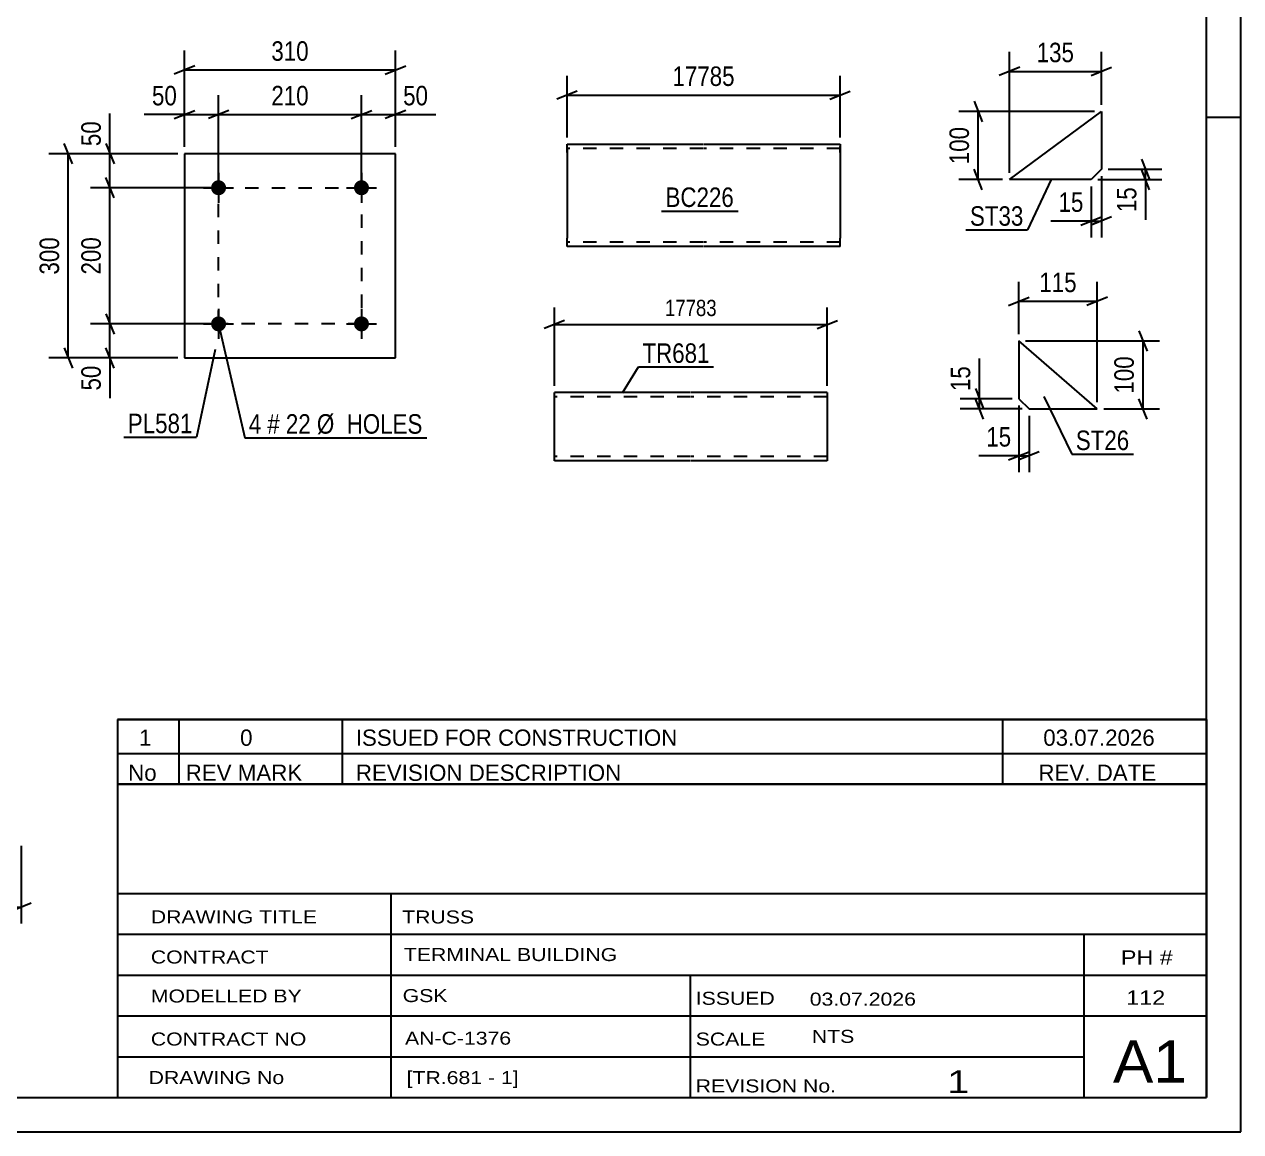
# Model space of a CAD drawing. Header units: millimetres. Extents: x 0 to 420, y 0 to 297.
# Drawn here: x 241.3 to 420, y 0 to 162.7 of the extents above; entities that cross this region are included whole.
import ezdxf

# ---------------------------------------------------------------- set-up
doc = ezdxf.new("R2010")
doc.units = ezdxf.units.MM
doc.linetypes.add('DXK_LINE_DOT2', pattern=[3.9198, 1.9599, -1.9599])
doc.styles.add('Arial Narrow', font='ARIALN.TTF', dxfattribs={"height": 0.2})

# ---------------------------------------------------------------- blocks, each defined once
blk = doc.blocks.new('Unknown-761523275-1113')
at = {"color": 5, "linetype": 'Continuous'}
for p, q in [((420, 0), (420, 297)), ((415, 5), (415, 292)), ((420, 149), (415, 149)), ((5, 5), (415, 5)), ((0, 0), (420, 0))]:
    blk.add_line(p, q, dxfattribs=at)
blk = doc.blocks.new('Unknown-761523275-17394')
at = {"color": 7, "linetype": 'Continuous'}
for p, q in [((255, 51.05), (255, 5)), ((255, 51.05), (415, 51.05)), ((415, 51), (415, 5)), ((255, 35), (415, 35)), ((295.14, 35), (295.14, 5)), ((255, 29), (415, 29)), ((397, 5.05), (397, 29.05)), ((255, 23), (415, 23)), ((339.14, 23), (339.14, 5)), ((255, 17), (415, 17)), ((255, 11), (397, 11)), ((255, 5), (415, 5))]:
    blk.add_line(p, q, dxfattribs=at)
at = {"color": 7, "style": 'Arial Narrow'}
for s, height, width, p in [('DRAWING TITLE', 1.9089, 1.425378, (259.88, 30.61)), ('TRUSS', 1.909, 1.425378, (296.81, 30.59)), ('TERMINAL BUILDING', 1.9089, 1.425378, (297.06, 25.07)), ('CONTRACT', 1.909, 1.425378, (259.88, 24.71)), ('MODELLED BY', 1.9089, 1.425378, (259.88, 18.98)), ('GSK', 1.909, 1.425378, (296.88, 19.04)), ('ISSUED', 1.909, 1.425378, (339.94, 18.64)), ('03.07.2026', 1.909, 1.425378, (356.69, 18.52)), ('CONTRACT NO', 1.9089, 1.425378, (259.88, 12.66)), ('AN-C-1376', 1.909, 1.425378, (297.23, 12.78)), ('SCALE', 1.909, 1.425378, (339.94, 12.65)), ('A1', 6.204, 1.25, (401.24, 7.2)), ('DRAWING No', 1.909, 1.425378, (259.56, 7)), ('[TR.681 - 1]', 1.9089, 1.425378, (297.46, 6.99)), ('1', 3.34, 1.5, (376.91, 5.68)), ('REVISION No.', 1.9089, 1.425378, (339.94, 5.77))]:
    blk.add_text(s, height=height, dxfattribs=dict(at, width=width)).set_placement(p)
at = {"color": 7, "linetype": 'Continuous', "style": 'Arial Narrow'}
for s, height, width, p in [('PH #', 2.1, 1.42538, (402.4, 24.55)), ('112', 2.1, 1.42538, (403.19, 18.65)), ('NTS', 1.909, 1.425378, (357, 13.05))]:
    blk.add_text(s, height=height, dxfattribs=dict(at, width=width)).set_placement(p)
blk = doc.blocks.new('Unknown-761523275-17395')
at = {"color": 7, "linetype": 'Continuous'}
for p, q in [((255, 60.55), (415, 60.55)), ((415, 60.55), (255, 60.55)), ((255, 60.55), (255, 55.55)), ((264, 60.55), (264, 55.55)), ((288, 60.55), (288, 55.55)), ((385, 60.55), (385, 55.55)), ((415, 60.55), (415, 55.55)), ((255, 55.55), (415, 55.55)), ((255, 55.55), (255, 51.05)), ((255, 55.55), (415, 55.55)), ((264, 55.55), (264, 51.05)), ((288, 55.55), (288, 51.05)), ((385, 55.55), (385, 51.05)), ((415, 55.55), (415, 51.05)), ((415, 51.05), (255, 51.05))]:
    blk.add_line(p, q, dxfattribs=at)
at = {"color": 7, "linetype": 'Continuous', "style": 'Arial Narrow'}
for s, height, width, p in [('1', 2.39, 1.196471, (258.16, 56.7)), ('0', 2.39, 1.196471, (273, 56.7)), ('ISSUED FOR CONSTRUCTION', 2.3861, 1.196471, (290, 56.7)), ('03.07.2026', 2.386, 1.196471, (391, 56.7)), ('No', 2.386, 1.2, (256.54, 51.55)), ('REV MARK', 2.386, 1.2, (265, 51.55)), ('REVISION DESCRIPTION', 2.3861, 1.2, (290, 51.55)), ('REV. DATE', 2.386, 1.2, (390.28, 51.55))]:
    blk.add_text(s, height=height, dxfattribs=dict(at, width=width)).set_placement(p)
blk = doc.blocks.new('Part-761523275-10767 - 10766')
at = {"color": 2, "linetype": 'Continuous'}
for p, q in [((321.04, 143.88), (321.04, 145.08)), ((321.04, 145.08), (341.04, 145.08)), ((341.14, 145.08), (361.14, 145.08)), ((361.14, 145.08), (361.14, 144.99)), ((361.14, 144.99), (361.14, 143.88)), ((321.04, 143.88), (321.04, 131.28)), ((361.14, 143.88), (361.14, 131.28)), ((321.04, 130.17), (321.04, 131.28)), ((361.14, 130.08), (361.14, 131.28)), ((321.04, 130.08), (321.04, 130.17)), ((341.04, 130.08), (321.04, 130.08)), ((361.14, 130.08), (341.14, 130.08))]:
    blk.add_line(p, q, dxfattribs=at)
at = {"color": 7, "linetype": 'DXK_LINE_DOT2'}
for p, q in [((341.04, 144.48), (321.04, 144.48)), ((321.04, 144.34), (321.04, 143.88)), ((361.14, 144.48), (341.14, 144.48)), ((361.14, 143.88), (361.14, 144.73)), ((321.04, 130.43), (321.04, 131.28)), ((321.04, 130.68), (321.04, 130.73)), ((321.04, 130.68), (321.04, 130.73)), ((341.04, 130.68), (321.04, 130.68)), ((361.14, 130.68), (341.14, 130.68)), ((361.14, 130.73), (361.14, 131.05)), ((361.14, 130.68), (361.14, 130.73)), ((321.04, 130.08), (321.04, 130.08))]:
    blk.add_line(p, q, dxfattribs=at)
blk = doc.blocks.new('Part-761523275-10821 - 10820')
at = {"color": 2, "linetype": 'Continuous'}
for p, q in [((386.03, 139.9), (399.53, 149.9)), ((399.53, 149.9), (399.53, 141.4)), ((399.53, 141.4), (398.03, 139.9)), ((398.03, 139.9), (386.03, 139.9))]:
    blk.add_line(p, q, dxfattribs=at)
blk = doc.blocks.new('Bolt-761523275-10924 - 10922')
at = {"linetype": 'Continuous'}
for points in [[(270.93, 118.69, -1), (268.73, 118.69, -1)], [(291.93, 118.69, -1), (289.73, 118.69, -1)]]:
    blk.add_hatch(color=1, dxfattribs=at).paths.add_polyline_path(points)
at = {"color": 1, "linetype": 'Continuous'}
for p, q in [((269.83, 120.89), (269.83, 116.49)), ((290.83, 120.89), (290.83, 116.49)), ((267.63, 118.69), (272.03, 118.69)), ((288.63, 118.69), (293.03, 118.69))]:
    blk.add_line(p, q, dxfattribs=at)
blk = doc.blocks.new('Part-761523275-10923 - 10922')
at = {"color": 2, "linetype": 'Continuous'}
for p, q in [((264.83, 143.69), (264.83, 113.69)), ((295.83, 143.69), (264.83, 143.69)), ((295.83, 113.69), (295.83, 143.69)), ((264.83, 113.69), (295.83, 113.69))]:
    blk.add_line(p, q, dxfattribs=at)
blk = doc.blocks.new('Bolt-761523275-10925 - 10922')
at = {"linetype": 'Continuous'}
for points in [[(270.93, 138.69, -1), (268.73, 138.69, -1)], [(291.93, 138.69, -1), (289.73, 138.69, -1)]]:
    blk.add_hatch(color=1, dxfattribs=at).paths.add_polyline_path(points)
at = {"color": 1, "linetype": 'Continuous'}
for p, q in [((269.83, 140.89), (269.83, 136.49)), ((290.83, 140.89), (290.83, 136.49)), ((267.63, 138.69), (272.03, 138.69)), ((288.63, 138.69), (293.03, 138.69))]:
    blk.add_line(p, q, dxfattribs=at)
blk = doc.blocks.new('Part-761523275-10958 - 10957')
at = {"color": 2, "linetype": 'Continuous'}
for p, q in [((339.17, 108.59), (319.17, 108.59)), ((319.17, 98.68), (319.17, 108.59)), ((359.27, 108.59), (339.27, 108.59)), ((359.27, 108.59), (359.27, 98.59)), ((319.17, 98.59), (319.17, 98.68)), ((339.17, 98.59), (319.17, 98.59)), ((359.27, 98.59), (339.27, 98.59))]:
    blk.add_line(p, q, dxfattribs=at)
at = {"color": 7, "linetype": 'DXK_LINE_DOT2'}
for p, q in [((339.17, 107.99), (319.17, 107.99)), ((359.27, 107.99), (339.27, 107.99)), ((359.27, 108.5), (359.27, 108.59)), ((319.17, 99.19), (319.17, 99.23)), ((339.17, 99.19), (319.17, 99.19)), ((359.27, 99.19), (339.27, 99.19)), ((359.27, 99.19), (359.27, 99.23))]:
    blk.add_line(p, q, dxfattribs=at)
blk = doc.blocks.new('Part-761523275-10975 - 10974')
at = {"color": 2, "linetype": 'Continuous'}
for p, q in [((387.41, 116.19), (387.41, 107.69)), ((398.91, 106.19), (387.41, 116.19)), ((387.41, 107.69), (388.91, 106.19)), ((388.91, 106.19), (398.91, 106.19))]:
    blk.add_line(p, q, dxfattribs=at)
blk = doc.blocks.new('Rectangle-761523275-16720 - 10922')
at = {"color": 1, "linetype": 'DXK_LINE_DOT2'}
blk.add_lwpolyline([(269.83, 138.69), (290.83, 138.69), (290.83, 118.69), (269.83, 118.69), (269.83, 138.69)], close=True, dxfattribs=at)
blk = doc.blocks.new('StraightDimension-761523275-11180 - 10766')
at = {"color": 7, "linetype": 'Continuous'}
for p, q in [((321.04, 146.08), (321.04, 155.15)), ((361.14, 146.08), (361.14, 155.15)), ((322.54, 152.9), (319.54, 151.7)), ((321.04, 152.3), (361.14, 152.3)), ((359.64, 151.7), (362.64, 152.9))]:
    blk.add_line(p, q, dxfattribs=at)
at = {"color": 0}
blk.add_wipeout([(346.26, 153.05), (346.26, 157.25), (335.92, 157.25), (335.92, 153.05)], dxfattribs=at)
at = {"color": 3, "style": 'Arial Narrow'}
blk.add_text('17785', height=2.863, dxfattribs=at).set_placement((336.52, 153.65))
blk = doc.blocks.new('StraightDimension-761523275-11286 - 10820')
at = {"color": 7, "linetype": 'Continuous'}
for p, q in [((399.53, 140.4), (399.53, 131.4)), ((398.03, 138.9), (398.03, 131.4)), ((396.53, 133.2), (399.53, 134.4)), ((401.03, 134.4), (398.03, 133.2)), ((398.03, 133.8), (399.53, 133.8))]:
    blk.add_line(p, q, dxfattribs=at)
at = {"color": 0}
blk.add_wipeout([(397.5, 134.55), (397.5, 138.75), (392.64, 138.75), (392.64, 134.55)], dxfattribs=at)
at = {"color": 7, "linetype": 'Continuous'}
blk.add_line((398.03, 133.8), (392.12, 133.8), dxfattribs=at)
blk.add_line((398.03, 133.8), (392.12, 133.8), dxfattribs=at)
at = {"color": 3, "style": 'Arial Narrow'}
blk.add_text('15', height=2.863, dxfattribs=at).set_placement((393.24, 135.15))
blk = doc.blocks.new('StraightDimension-761523275-11278 - 10820')
at = {"color": 7, "linetype": 'Continuous'}
for p, q in [((400.53, 141.4), (408.42, 141.4)), ((405.42, 142.9), (406.62, 139.9)), ((406.62, 138.4), (405.42, 141.4)), ((406.02, 139.9), (406.02, 141.4)), ((399.03, 139.9), (408.42, 139.9))]:
    blk.add_line(p, q, dxfattribs=at)
at = {"color": 0}
blk.add_wipeout([(405.27, 139.37), (401.07, 139.37), (401.07, 134.51), (405.27, 134.51)], dxfattribs=at)
at = {"color": 7, "linetype": 'Continuous'}
blk.add_line((406.02, 139.9), (406.02, 133.99), dxfattribs=at)
blk.add_line((406.02, 139.9), (406.02, 133.99), dxfattribs=at)
at = {"color": 3, "style": 'Arial Narrow'}
blk.add_text('15', height=2.863, rotation=90.0002, dxfattribs=at).set_placement((404.67, 135.11))
blk = doc.blocks.new('StraightDimension-761523275-11290 - 10820')
at = {"color": 7, "linetype": 'Continuous'}
for p, q in [((386.03, 140.9), (386.03, 158.64)), ((399.53, 150.9), (399.53, 158.64)), ((387.53, 156.39), (384.53, 155.19)), ((386.03, 155.79), (399.53, 155.79)), ((398.03, 155.19), (401.03, 156.39))]:
    blk.add_line(p, q, dxfattribs=at)
at = {"color": 0}
blk.add_wipeout([(396.12, 156.54), (396.12, 160.74), (389.43, 160.74), (389.43, 156.54)], dxfattribs=at)
at = {"color": 3, "style": 'Arial Narrow'}
blk.add_text('135', height=2.863, dxfattribs=at).set_placement((390.03, 157.14))
blk = doc.blocks.new('StraightDimension-761523275-11282 - 10820')
at = {"color": 7, "linetype": 'Continuous'}
for p, q in [((380.83, 151.4), (382.03, 148.4)), ((398.53, 149.9), (378.58, 149.9)), ((381.43, 139.9), (381.43, 149.9)), ((382.03, 138.4), (380.83, 141.4)), ((385.03, 139.9), (378.58, 139.9))]:
    blk.add_line(p, q, dxfattribs=at)
at = {"color": 0}
blk.add_wipeout([(380.68, 148.24), (376.48, 148.24), (376.48, 141.55), (380.68, 141.55)], dxfattribs=at)
at = {"color": 3, "style": 'Arial Narrow'}
blk.add_text('100', height=2.863, rotation=90.0002, dxfattribs=at).set_placement((380.08, 142.15))
blk = doc.blocks.new('StraightDimension-761523275-11306 - 10873')
at = {"color": 7, "linetype": 'Continuous'}
for p, q in [((200.72, 42), (200.72, 30.6)), ((240.82, 42), (240.82, 30.6)), ((202.22, 33.6), (199.22, 32.4)), ((200.72, 33), (240.82, 33)), ((239.32, 32.4), (242.32, 33.6))]:
    blk.add_line(p, q, dxfattribs=at)
at = {"color": 0}
blk.add_wipeout([(224.11, 33.75), (224.11, 37.95), (217.43, 37.95), (217.43, 33.75)], dxfattribs=at)
at = {"color": 3, "style": 'Arial Narrow'}
blk.add_text('436', height=2.863, dxfattribs=at).set_placement((218.03, 34.35))
blk = doc.blocks.new('StraightDimension-761523275-16622 - 10922')
at = {"color": 7, "linetype": 'Continuous'}
for p, q in [((290.83, 139.69), (290.83, 152.3)), ((295.83, 144.69), (295.83, 152.3)), ((289.33, 148.85), (292.33, 150.05)), ((290.83, 149.45), (295.83, 149.45)), ((297.33, 150.05), (294.33, 148.85))]:
    blk.add_line(p, q, dxfattribs=at)
at = {"color": 0}
blk.add_wipeout([(301.21, 150.2), (301.21, 154.4), (296.35, 154.4), (296.35, 150.2)], dxfattribs=at)
at = {"color": 7, "linetype": 'Continuous'}
blk.add_line((295.83, 149.45), (301.74, 149.45), dxfattribs=at)
blk.add_line((295.83, 149.45), (301.74, 149.45), dxfattribs=at)
at = {"color": 3, "style": 'Arial Narrow'}
blk.add_text('50', height=2.863, dxfattribs=at).set_placement((296.95, 150.8))
blk = doc.blocks.new('StraightDimension-761523275-11367 - 10922')
at = {"color": 7, "linetype": 'Continuous'}
for p, q in [((264.83, 144.69), (264.83, 158.85)), ((295.83, 144.69), (295.83, 158.85)), ((266.33, 156.6), (263.33, 155.4)), ((264.83, 156), (295.83, 156)), ((294.33, 155.4), (297.33, 156.6))]:
    blk.add_line(p, q, dxfattribs=at)
at = {"color": 0}
blk.add_wipeout([(283.67, 156.75), (283.67, 160.95), (276.99, 160.95), (276.99, 156.75)], dxfattribs=at)
at = {"color": 3, "style": 'Arial Narrow'}
blk.add_text('310', height=2.863, dxfattribs=at).set_placement((277.59, 157.35))
blk = doc.blocks.new('StraightDimension-761523275-11347 - 10922')
at = {"color": 7, "linetype": 'Continuous'}
for p, q in [((248.35, 142.19), (247.15, 145.19)), ((263.83, 143.69), (244.9, 143.69)), ((247.75, 113.69), (247.75, 143.69)), ((247.15, 115.19), (248.35, 112.19)), ((263.83, 113.69), (244.9, 113.69))]:
    blk.add_line(p, q, dxfattribs=at)
at = {"color": 0}
blk.add_wipeout([(247, 132.03), (242.8, 132.03), (242.8, 125.34), (247, 125.34)], dxfattribs=at)
at = {"color": 3, "style": 'Arial Narrow'}
blk.add_text('300', height=2.863, rotation=90.0002, dxfattribs=at).set_placement((246.4, 125.94))
blk = doc.blocks.new('StraightDimension-761523275-16623 - 10922')
at = {"color": 7, "linetype": 'Continuous'}
for p, q in [((269.83, 139.69), (269.83, 152.3)), ((290.83, 139.69), (290.83, 152.3)), ((271.33, 150.05), (268.33, 148.85)), ((269.83, 149.45), (290.83, 149.45)), ((289.33, 148.85), (292.33, 150.05))]:
    blk.add_line(p, q, dxfattribs=at)
at = {"color": 0}
blk.add_wipeout([(283.67, 150.2), (283.67, 154.4), (276.99, 154.4), (276.99, 150.2)], dxfattribs=at)
at = {"color": 3, "style": 'Arial Narrow'}
blk.add_text('210', height=2.863, dxfattribs=at).set_placement((277.59, 150.8))
blk = doc.blocks.new('StraightDimension-761523275-16624 - 10922')
at = {"color": 7, "linetype": 'Continuous'}
for p, q in [((264.83, 144.69), (264.83, 152.3)), ((269.83, 139.69), (269.83, 152.3)), ((263.33, 148.85), (266.33, 150.05)), ((264.83, 149.45), (269.83, 149.45)), ((271.33, 150.05), (268.33, 148.85))]:
    blk.add_line(p, q, dxfattribs=at)
at = {"color": 0}
blk.add_wipeout([(264.3, 150.2), (264.3, 154.4), (259.45, 154.4), (259.45, 150.2)], dxfattribs=at)
at = {"color": 7, "linetype": 'Continuous'}
blk.add_line((264.83, 149.45), (258.92, 149.45), dxfattribs=at)
blk.add_line((264.83, 149.45), (258.92, 149.45), dxfattribs=at)
at = {"color": 3, "style": 'Arial Narrow'}
blk.add_text('50', height=2.863, dxfattribs=at).set_placement((260.05, 150.8))
blk = doc.blocks.new('StraightDimension-761523275-16678 - 10922')
at = {"color": 7, "linetype": 'Continuous'}
for p, q in [((253.28, 145.19), (254.48, 142.19)), ((263.83, 143.69), (251.03, 143.69)), ((253.88, 138.69), (253.88, 143.69)), ((254.48, 137.19), (253.28, 140.19)), ((268.83, 138.69), (251.03, 138.69))]:
    blk.add_line(p, q, dxfattribs=at)
at = {"color": 0}
blk.add_wipeout([(253.13, 149.07), (248.93, 149.07), (248.93, 144.21), (253.13, 144.21)], dxfattribs=at)
at = {"color": 7, "linetype": 'Continuous'}
blk.add_line((253.88, 143.69), (253.88, 149.59), dxfattribs=at)
blk.add_line((253.88, 143.69), (253.88, 149.59), dxfattribs=at)
at = {"color": 3, "style": 'Arial Narrow'}
blk.add_text('50', height=2.863, rotation=90.0002, dxfattribs=at).set_placement((252.53, 144.81))
blk = doc.blocks.new('StraightDimension-761523275-16679 - 10922')
at = {"color": 7, "linetype": 'Continuous'}
for p, q in [((254.48, 137.19), (253.28, 140.19)), ((268.83, 138.69), (251.03, 138.69)), ((253.88, 118.69), (253.88, 138.69)), ((253.28, 120.19), (254.48, 117.19)), ((268.83, 118.69), (251.03, 118.69))]:
    blk.add_line(p, q, dxfattribs=at)
at = {"color": 0}
blk.add_wipeout([(253.13, 132.03), (248.93, 132.03), (248.93, 125.35), (253.13, 125.35)], dxfattribs=at)
at = {"color": 3, "style": 'Arial Narrow'}
blk.add_text('200', height=2.863, rotation=90.0002, dxfattribs=at).set_placement((252.53, 125.95))
blk = doc.blocks.new('StraightDimension-761523275-16680 - 10922')
at = {"color": 7, "linetype": 'Continuous'}
for p, q in [((253.28, 120.19), (254.48, 117.19)), ((268.83, 118.69), (251.03, 118.69)), ((253.88, 113.69), (253.88, 118.69)), ((254.48, 112.19), (253.28, 115.19)), ((263.83, 113.69), (251.03, 113.69))]:
    blk.add_line(p, q, dxfattribs=at)
at = {"color": 0}
blk.add_wipeout([(253.13, 113.16), (248.93, 113.16), (248.93, 108.3), (253.13, 108.3)], dxfattribs=at)
at = {"color": 7, "linetype": 'Continuous'}
blk.add_line((253.88, 113.69), (253.88, 107.78), dxfattribs=at)
blk.add_line((253.88, 113.69), (253.88, 107.78), dxfattribs=at)
at = {"color": 3, "style": 'Arial Narrow'}
blk.add_text('50', height=2.863, rotation=90.0002, dxfattribs=at).set_placement((252.53, 108.9))
blk = doc.blocks.new('StraightDimension-761523275-11371 - 10957')
at = {"color": 7, "linetype": 'Continuous'}
for p, q in [((319.17, 109.59), (319.17, 121.09)), ((359.27, 109.59), (359.27, 121.09)), ((320.67, 119.19), (317.67, 117.99)), ((319.17, 118.59), (359.27, 118.59)), ((357.77, 117.99), (360.77, 119.19))]:
    blk.add_line(p, q, dxfattribs=at)
at = {"color": 0}
blk.add_wipeout([(343.52, 119.34), (343.52, 122.84), (334.91, 122.84), (334.91, 119.34)], dxfattribs=at)
at = {"color": 96, "style": 'Arial Narrow'}
blk.add_text('17783', height=2.386, dxfattribs=at).set_placement((335.41, 119.84))
blk = doc.blocks.new('StraightDimension-761523275-11383 - 10974')
at = {"color": 7, "linetype": 'Continuous'}
for p, q in [((381.02, 109.19), (382.22, 106.19)), ((386.41, 107.69), (378.77, 107.69)), ((382.22, 104.69), (381.02, 107.69)), ((381.62, 106.19), (381.62, 107.69)), ((387.91, 106.19), (378.77, 106.19))]:
    blk.add_line(p, q, dxfattribs=at)
at = {"color": 0}
blk.add_wipeout([(380.87, 113.07), (376.67, 113.07), (376.67, 108.22), (380.87, 108.22)], dxfattribs=at)
at = {"color": 7, "linetype": 'Continuous'}
blk.add_line((381.62, 107.69), (381.62, 113.6), dxfattribs=at)
blk.add_line((381.62, 107.69), (381.62, 113.6), dxfattribs=at)
at = {"color": 3, "style": 'Arial Narrow'}
blk.add_text('15', height=2.863, rotation=90.0002, dxfattribs=at).set_placement((380.27, 108.82))
blk = doc.blocks.new('StraightDimension-761523275-11375 - 10974')
at = {"color": 7, "linetype": 'Continuous'}
for p, q in [((387.41, 106.69), (387.41, 96.91)), ((388.91, 105.19), (388.91, 96.91)), ((385.91, 98.71), (388.91, 99.91)), ((390.41, 99.91), (387.41, 98.71)), ((387.41, 99.31), (388.91, 99.31))]:
    blk.add_line(p, q, dxfattribs=at)
at = {"color": 0}
blk.add_wipeout([(386.89, 100.06), (386.89, 104.26), (382.03, 104.26), (382.03, 100.06)], dxfattribs=at)
at = {"color": 7, "linetype": 'Continuous'}
blk.add_line((387.41, 99.31), (381.51, 99.31), dxfattribs=at)
blk.add_line((387.41, 99.31), (381.51, 99.31), dxfattribs=at)
at = {"color": 3, "style": 'Arial Narrow'}
blk.add_text('15', height=2.863, dxfattribs=at).set_placement((382.63, 100.66))
blk = doc.blocks.new('StraightDimension-761523275-11387 - 10974')
at = {"color": 7, "linetype": 'Continuous'}
for p, q in [((388.41, 116.19), (408.05, 116.19)), ((405.05, 117.69), (406.25, 114.69)), ((405.65, 106.19), (405.65, 116.19)), ((406.25, 104.69), (405.05, 107.69)), ((399.91, 106.19), (408.05, 106.19))]:
    blk.add_line(p, q, dxfattribs=at)
at = {"color": 0}
blk.add_wipeout([(404.9, 114.54), (400.7, 114.54), (400.7, 107.85), (404.9, 107.85)], dxfattribs=at)
at = {"color": 3, "style": 'Arial Narrow'}
blk.add_text('100', height=2.863, rotation=90.0002, dxfattribs=at).set_placement((404.3, 108.45))
blk = doc.blocks.new('StraightDimension-761523275-11379 - 10974')
at = {"color": 7, "linetype": 'Continuous'}
for p, q in [((387.41, 117.19), (387.41, 124.86)), ((398.91, 107.19), (398.91, 124.86)), ((385.91, 121.41), (388.91, 122.61)), ((387.41, 122.01), (398.91, 122.01)), ((400.41, 122.61), (397.41, 121.41))]:
    blk.add_line(p, q, dxfattribs=at)
at = {"color": 0}
blk.add_wipeout([(396.5, 122.76), (396.5, 126.96), (389.82, 126.96), (389.82, 122.76)], dxfattribs=at)
at = {"color": 3, "style": 'Arial Narrow'}
blk.add_text('115', height=2.863, dxfattribs=at).set_placement((390.42, 123.36))
blk = doc.blocks.new('Mark-761523275-12024 - 10766')
at = {"color": 0}
blk.add_wipeout([(345.55, 135.87), (345.55, 138.87), (335.5, 138.87), (335.5, 135.87)], dxfattribs=at)
blk.add_wipeout([(345.55, 135.87), (345.55, 138.87), (335.5, 138.87), (335.5, 135.87)], dxfattribs=at)
at = {"color": 30, "linetype": 'Continuous'}
blk.add_line((334.9, 135.27), (346.15, 135.27), dxfattribs=at)
at = {"color": 3, "style": 'Arial Narrow'}
blk.add_text('BC226', height=2.863, dxfattribs=at).set_placement((335.5, 135.87))
blk = doc.blocks.new('Mark-761523275-12040 - 10820')
at = {"color": 0}
blk.add_wipeout([(388.09, 133.11), (388.09, 136.11), (380.23, 136.11), (380.23, 133.11)], dxfattribs=at)
blk.add_wipeout([(388.09, 133.11), (388.09, 136.11), (380.23, 136.11), (380.23, 133.11)], dxfattribs=at)
at = {"color": 30, "linetype": 'Continuous'}
for p in [(392.17, 139.9), (379.63, 132.51)]:
    blk.add_line(p, (388.69, 132.51), dxfattribs=at)
at = {"color": 3, "style": 'Arial Narrow'}
blk.add_text('ST33', height=2.863, dxfattribs=at).set_placement((380.23, 133.11))
blk = doc.blocks.new('MarkSet-761523275-16544 - 10922')
at = {"color": 0}
for points in [[(276.1, 102.56), (276.1, 105.56), (274.27, 105.56), (274.27, 102.56)], [(278.82, 102.56), (278.82, 105.56), (277, 105.56), (277, 102.56)], [(283.38, 102.56), (283.38, 105.56), (279.72, 105.56), (279.72, 102.56)], [(299.81, 102.56), (299.81, 105.56), (284.28, 105.56), (284.28, 102.56)]]:
    blk.add_wipeout(points, dxfattribs=at)
for points in [[(276.1, 102.56), (276.1, 105.56), (274.27, 105.56), (274.27, 102.56)], [(278.82, 102.56), (278.82, 105.56), (277, 105.56), (277, 102.56)], [(283.38, 102.56), (283.38, 105.56), (279.72, 105.56), (279.72, 102.56)], [(299.81, 102.56), (299.81, 105.56), (284.28, 105.56), (284.28, 102.56)]]:
    blk.add_wipeout(points, dxfattribs=at)
at = {"color": 7, "linetype": 'Continuous'}
for p, q in [((269.94, 118.25), (273.67, 101.96)), ((273.67, 101.96), (300.41, 101.96))]:
    blk.add_line(p, q, dxfattribs=at)
at = {"color": 3, "style": 'Arial Narrow'}
for s, height, p in [('22', 2.863, (279.72, 102.56)), ('Ø  HOLES', 2.863, (284.28, 102.56)), ('4', 2.86, (274.27, 102.56)), ('#', 2.86, (277, 102.56))]:
    blk.add_text(s, height=height, dxfattribs=at).set_placement(p)
blk = doc.blocks.new('Mark-761523275-12061 - 10922')
at = {"color": 0}
blk.add_wipeout([(266.01, 102.63), (266.01, 105.63), (256.5, 105.63), (256.5, 102.63)], dxfattribs=at)
blk.add_wipeout([(266.01, 102.63), (266.01, 105.63), (256.5, 105.63), (256.5, 102.63)], dxfattribs=at)
at = {"color": 30, "linetype": 'Continuous'}
for p in [(269.31, 114.95), (255.9, 102.03)]:
    blk.add_line(p, (266.61, 102.03), dxfattribs=at)
at = {"color": 3, "style": 'Arial Narrow'}
blk.add_text('PL581', height=2.863, dxfattribs=at).set_placement((256.5, 102.63))
blk = doc.blocks.new('Mark-761523275-12066 - 10957')
at = {"color": 0}
blk.add_wipeout([(341.97, 112.96), (341.97, 115.96), (332.11, 115.96), (332.11, 112.96)], dxfattribs=at)
blk.add_wipeout([(341.97, 112.96), (341.97, 115.96), (332.11, 115.96), (332.11, 112.96)], dxfattribs=at)
at = {"color": 30, "linetype": 'Continuous'}
for p, q in [((329.19, 108.54), (331.51, 112.36)), ((331.51, 112.36), (342.57, 112.36))]:
    blk.add_line(p, q, dxfattribs=at)
at = {"color": 3, "style": 'Arial Narrow'}
blk.add_text('TR681', height=2.863, dxfattribs=at).set_placement((332.11, 112.96))
blk = doc.blocks.new('Mark-761523275-12069 - 10974')
at = {"color": 0}
blk.add_wipeout([(403.63, 100.15), (403.63, 103.15), (395.78, 103.15), (395.78, 100.15)], dxfattribs=at)
blk.add_wipeout([(403.63, 100.15), (403.63, 103.15), (395.78, 103.15), (395.78, 100.15)], dxfattribs=at)
at = {"color": 30, "linetype": 'Continuous'}
for p, q in [((391.08, 108.01), (395.18, 99.55)), ((395.18, 99.55), (404.23, 99.55))]:
    blk.add_line(p, q, dxfattribs=at)
at = {"color": 3, "style": 'Arial Narrow'}
blk.add_text('ST26', height=2.863, dxfattribs=at).set_placement((395.78, 100.15))

msp = doc.modelspace()

# ---------------------------------------------------------------- block references
for name in ['Unknown-761523275-1113', 'Part-761523275-10821 - 10820', 'Part-761523275-10767 - 10766', 'Part-761523275-10923 - 10922', 'Bolt-761523275-10925 - 10922', 'Rectangle-761523275-16720 - 10922', 'Bolt-761523275-10924 - 10922', 'Part-761523275-10975 - 10974', 'Part-761523275-10958 - 10957', 'Unknown-761523275-17395', 'Unknown-761523275-17394']:
    msp.add_blockref(name, (0, 0))

# ---------------------------------------------------------------- next in the draw order: block references
for name in ['StraightDimension-761523275-11180 - 10766', 'StraightDimension-761523275-16622 - 10922', 'StraightDimension-761523275-11286 - 10820', 'Mark-761523275-12024 - 10766', 'StraightDimension-761523275-11371 - 10957', 'MarkSet-761523275-16544 - 10922', 'StraightDimension-761523275-11383 - 10974', 'StraightDimension-761523275-11306 - 10873']:
    msp.add_blockref(name, (0, 0))

# ---------------------------------------------------------------- next in the draw order: block references
for name in ['StraightDimension-761523275-11367 - 10922', 'StraightDimension-761523275-11278 - 10820', 'Mark-761523275-12066 - 10957', 'StraightDimension-761523275-11375 - 10974']:
    msp.add_blockref(name, (0, 0))

# ---------------------------------------------------------------- next in the draw order: block references
for name in ['StraightDimension-761523275-11290 - 10820', 'StraightDimension-761523275-16623 - 10922', 'StraightDimension-761523275-11347 - 10922', 'StraightDimension-761523275-11387 - 10974']:
    msp.add_blockref(name, (0, 0))

# ---------------------------------------------------------------- next in the draw order: block references
for name in ['StraightDimension-761523275-16624 - 10922', 'StraightDimension-761523275-11282 - 10820', 'StraightDimension-761523275-11379 - 10974']:
    msp.add_blockref(name, (0, 0))

# ---------------------------------------------------------------- next in the draw order: block references
for name in ['StraightDimension-761523275-16678 - 10922', 'Mark-761523275-12040 - 10820', 'Mark-761523275-12069 - 10974']:
    msp.add_blockref(name, (0, 0))

# ---------------------------------------------------------------- next in the draw order: block references
msp.add_blockref('StraightDimension-761523275-16679 - 10922', (0, 0))

# ---------------------------------------------------------------- next in the draw order: block references
msp.add_blockref('StraightDimension-761523275-16680 - 10922', (0, 0))

# ---------------------------------------------------------------- next in the draw order: block references
msp.add_blockref('Mark-761523275-12061 - 10922', (0, 0))

doc.saveas('drawing.dxf')
